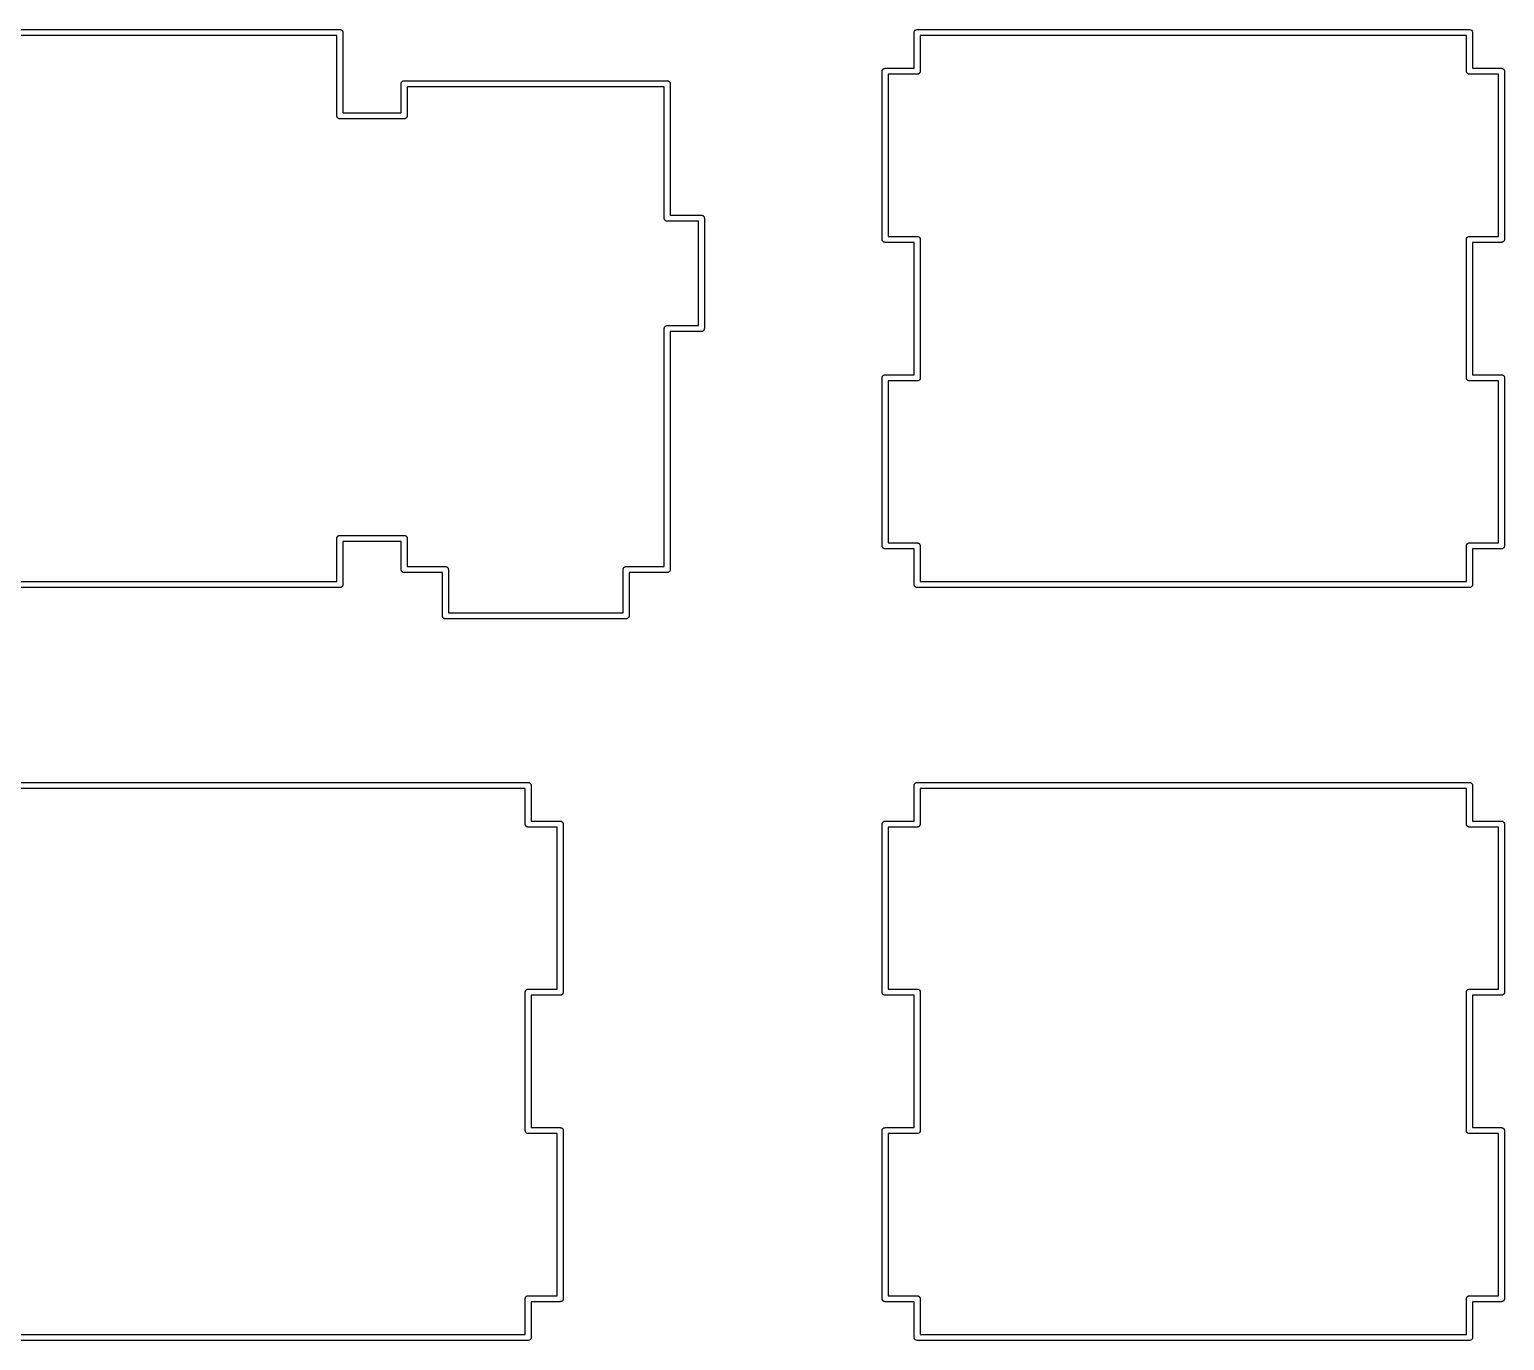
# Model space of a CAD drawing. Extents: x 24 to 395, y -191 to -67.
# Drawn here: x 294.41 to 331.72, y -126.12 to -92.95 of the extents above; entities that cross this region are included whole.
import ezdxf

# ---------------------------------------------------------------- set-up
doc = ezdxf.new("R2010")
doc.units = 0
doc.header["$MEASUREMENT"] = 0
doc.layers.add('BLACK', color=7, linetype='CONTINUOUS')

msp = doc.modelspace()

# ---------------------------------------------------------------- linework, layer by layer
at = {"layer": 'Black'}
for p, q in [((288.29, -92.9513), (302.26, -92.9513)), ((302.184, -93.1037), (288.366, -93.1037)), ((302.184, -95.1357), (302.184, -93.1037)), ((302.26, -92.9513), (302.267, -92.9525)), ((302.267, -92.9525), (302.273, -92.9525)), ((302.273, -92.9525), (302.279, -92.9547)), ((302.279, -92.9547), (302.286, -92.9559)), ((302.286, -92.9559), (302.292, -92.9592)), ((302.292, -92.9592), (302.298, -92.9615)), ((302.298, -92.9615), (302.303, -92.9658)), ((302.303, -92.9658), (302.309, -92.9691)), ((302.309, -92.9691), (302.313, -92.9742)), ((302.313, -92.9742), (302.318, -92.9785)), ((302.318, -92.9785), (302.322, -92.9843)), ((302.322, -92.9843), (302.326, -92.9894)), ((302.326, -92.9894), (302.328, -92.9957)), ((302.328, -92.9957), (302.332, -93.0014)), ((302.332, -93.0014), (302.333, -93.008)), ((302.333, -93.008), (302.335, -93.0143)), ((302.335, -93.0143), (302.335, -93.0209)), ((302.335, -93.0209), (302.336, -93.0275)), ((302.336, -93.0275), (302.336, -95.0595)), ((316.79, -93.0143), (316.799, -92.9894)), ((316.79, -93.0407), (316.79, -93.0143)), ((316.79, -93.0408), (316.79, -93.0407)), ((316.79, -93.9329), (316.79, -93.0408)), ((316.799, -92.9894), (316.816, -92.9691)), ((316.816, -92.9691), (316.839, -92.9559)), ((316.839, -92.9559), (316.865, -92.9513)), ((316.865, -92.9513), (330.835, -92.9513)), ((316.94, -93.1037), (316.94, -94.0079)), ((330.76, -93.1037), (316.94, -93.1037)), ((330.76, -94.0079), (330.76, -93.1037)), ((330.835, -92.9513), (330.861, -92.9559)), ((330.861, -92.9559), (330.884, -92.9691)), ((330.884, -92.9691), (330.901, -92.9894)), ((330.901, -92.9894), (330.91, -93.0143)), ((330.91, -93.0143), (330.91, -93.0407)), ((330.91, -93.0407), (330.91, -93.0408)), ((330.91, -93.0408), (330.91, -93.9329)), ((315.977, -94.0079), (315.978, -94.0015)), ((315.977, -98.2624), (315.977, -94.0079)), ((315.978, -93.9949), (315.981, -93.9887)), ((315.978, -94.0015), (315.978, -93.9949)), ((315.981, -93.9887), (315.982, -93.9823)), ((315.982, -93.9823), (315.985, -93.9766)), ((315.985, -93.9766), (315.987, -93.9704)), ((315.987, -93.9704), (315.991, -93.9654)), ((315.991, -93.9654), (315.995, -93.9597)), ((315.995, -93.9597), (316, -93.9555)), ((316, -93.9555), (316.004, -93.9505)), ((316.004, -93.9505), (316.01, -93.9472)), ((316.01, -93.9472), (316.015, -93.943)), ((316.015, -93.943), (316.021, -93.9407)), ((316.021, -93.9407), (316.027, -93.9375)), ((316.027, -93.9375), (316.033, -93.9363)), ((316.033, -93.9363), (316.039, -93.9341)), ((316.039, -93.9341), (316.046, -93.9341)), ((316.046, -93.9341), (316.052, -93.9329)), ((316.052, -93.9329), (316.79, -93.9329)), ((316.935, -94.0336), (316.932, -94.0393)), ((316.937, -94.0271), (316.935, -94.0336)), ((316.939, -94.021), (316.937, -94.0271)), ((316.94, -94.0079), (316.939, -94.0144)), ((316.939, -94.0144), (316.939, -94.021)), ((330.761, -94.0144), (330.76, -94.0079)), ((330.761, -94.021), (330.761, -94.0144)), ((330.763, -94.0271), (330.761, -94.021)), ((330.765, -94.0336), (330.763, -94.0271)), ((330.768, -94.0393), (330.765, -94.0336)), ((330.91, -93.9329), (331.648, -93.9329)), ((331.648, -93.9329), (331.654, -93.9341)), ((331.654, -93.9341), (331.661, -93.9341)), ((331.661, -93.9341), (331.667, -93.9363)), ((331.667, -93.9363), (331.673, -93.9375)), ((331.673, -93.9375), (331.679, -93.9407)), ((331.679, -93.9407), (331.685, -93.943)), ((331.685, -93.943), (331.69, -93.9472)), ((331.69, -93.9472), (331.696, -93.9505)), ((331.696, -93.9505), (331.7, -93.9555)), ((331.7, -93.9555), (331.705, -93.9597)), ((331.705, -93.9597), (331.709, -93.9654)), ((331.709, -93.9654), (331.713, -93.9704)), ((331.713, -93.9704), (331.715, -93.9766)), ((331.715, -93.9766), (331.718, -93.9823)), ((331.718, -93.9823), (331.719, -93.9887)), ((331.719, -93.9887), (331.722, -93.9949)), ((331.722, -93.9949), (331.722, -94.0015)), ((331.722, -94.0015), (331.723, -94.0079)), ((331.723, -94.0079), (331.723, -98.2624)), ((303.809, -94.3229), (303.811, -94.3163)), ((303.809, -95.0595), (303.809, -94.3229)), ((303.811, -94.3097), (303.813, -94.3034)), ((303.811, -94.3163), (303.811, -94.3097)), ((303.813, -94.3034), (303.814, -94.2968)), ((303.814, -94.2968), (303.817, -94.2911)), ((303.817, -94.2911), (303.82, -94.2848)), ((303.82, -94.2848), (303.824, -94.2797)), ((303.824, -94.2797), (303.827, -94.2739)), ((303.827, -94.2739), (303.832, -94.2696)), ((303.832, -94.2696), (303.837, -94.2645)), ((303.837, -94.2645), (303.842, -94.2612)), ((303.842, -94.2612), (303.847, -94.2569)), ((303.847, -94.2569), (303.854, -94.2546)), ((303.854, -94.2546), (303.86, -94.2513)), ((303.86, -94.2513), (303.866, -94.2501)), ((303.866, -94.2501), (303.872, -94.2479)), ((303.872, -94.2479), (303.879, -94.2479)), ((303.879, -94.2479), (303.886, -94.2467)), ((303.886, -94.2467), (310.54, -94.2467)), ((310.464, -94.3991), (303.962, -94.3991)), ((303.962, -94.3991), (303.962, -95.1357)), ((310.464, -97.7265), (310.464, -94.3991)), ((310.54, -94.2467), (310.547, -94.2479)), ((310.547, -94.2479), (310.554, -94.2479)), ((310.554, -94.2479), (310.56, -94.2501)), ((310.56, -94.2501), (310.566, -94.2513)), ((310.566, -94.2513), (310.572, -94.2546)), ((310.572, -94.2546), (310.578, -94.2569)), ((310.578, -94.2569), (310.584, -94.2612)), ((310.584, -94.2612), (310.589, -94.2645)), ((310.589, -94.2645), (310.594, -94.2696)), ((310.594, -94.2696), (310.599, -94.2739)), ((310.599, -94.2739), (310.602, -94.2797)), ((310.602, -94.2797), (310.606, -94.2848)), ((310.606, -94.2848), (310.609, -94.2911)), ((310.609, -94.2911), (310.612, -94.2968)), ((310.612, -94.2968), (310.613, -94.3034)), ((310.613, -94.3034), (310.615, -94.3097)), ((310.615, -94.3097), (310.615, -94.3163)), ((310.615, -94.3163), (310.617, -94.3229)), ((310.617, -94.3229), (310.617, -97.6503)), ((316.865, -94.0829), (316.127, -94.0829)), ((316.127, -94.0829), (316.127, -98.1874)), ((316.871, -94.0818), (316.865, -94.0829)), ((316.878, -94.0818), (316.871, -94.0818)), ((316.884, -94.0796), (316.878, -94.0818)), ((316.891, -94.0784), (316.884, -94.0796)), ((316.896, -94.0751), (316.891, -94.0784)), ((316.902, -94.0729), (316.896, -94.0751)), ((316.908, -94.0687), (316.902, -94.0729)), ((316.913, -94.0654), (316.908, -94.0687)), ((316.917, -94.0604), (316.913, -94.0654)), ((316.922, -94.0561), (316.917, -94.0604)), ((316.926, -94.0505), (316.922, -94.0561)), ((316.93, -94.0454), (316.926, -94.0505)), ((316.932, -94.0393), (316.93, -94.0454)), ((330.77, -94.0454), (330.768, -94.0393)), ((330.774, -94.0505), (330.77, -94.0454)), ((330.778, -94.0561), (330.774, -94.0505)), ((330.783, -94.0604), (330.778, -94.0561)), ((330.787, -94.0654), (330.783, -94.0604)), ((330.792, -94.0687), (330.787, -94.0654)), ((330.797, -94.0729), (330.792, -94.0687)), ((330.804, -94.0751), (330.797, -94.0729)), ((330.809, -94.0784), (330.804, -94.0751)), ((330.816, -94.0796), (330.809, -94.0784)), ((330.822, -94.0818), (330.816, -94.0796)), ((330.829, -94.0818), (330.822, -94.0818)), ((330.835, -94.0829), (330.829, -94.0818)), ((331.573, -94.0829), (330.835, -94.0829)), ((331.573, -98.1874), (331.573, -94.0829)), ((302.185, -95.1423), (302.184, -95.1357)), ((302.185, -95.1489), (302.185, -95.1423)), ((302.187, -95.1552), (302.185, -95.1489)), ((302.188, -95.1618), (302.187, -95.1552)), ((302.336, -95.0595), (303.809, -95.0595)), ((303.958, -95.1552), (303.957, -95.1618)), ((303.961, -95.1489), (303.958, -95.1552)), ((303.962, -95.1357), (303.961, -95.1423)), ((303.961, -95.1423), (303.961, -95.1489)), ((302.192, -95.1675), (302.188, -95.1618)), ((302.194, -95.1738), (302.192, -95.1675)), ((302.198, -95.1789), (302.194, -95.1738)), ((302.202, -95.1847), (302.198, -95.1789)), ((302.207, -95.189), (302.202, -95.1847)), ((302.211, -95.1941), (302.207, -95.189)), ((302.217, -95.1974), (302.211, -95.1941)), ((302.222, -95.2017), (302.217, -95.1974)), ((302.228, -95.204), (302.222, -95.2017)), ((302.234, -95.2073), (302.228, -95.204)), ((302.241, -95.2085), (302.234, -95.2073)), ((302.247, -95.2107), (302.241, -95.2085)), ((302.253, -95.2107), (302.247, -95.2107)), ((302.26, -95.2119), (302.253, -95.2107)), ((303.886, -95.2119), (302.26, -95.2119)), ((303.892, -95.2107), (303.886, -95.2119)), ((303.899, -95.2107), (303.892, -95.2107)), ((303.905, -95.2085), (303.899, -95.2107)), ((303.912, -95.2073), (303.905, -95.2085)), ((303.917, -95.204), (303.912, -95.2073)), ((303.924, -95.2017), (303.917, -95.204)), ((303.929, -95.1974), (303.924, -95.2017)), ((303.935, -95.1941), (303.929, -95.1974)), ((303.939, -95.189), (303.935, -95.1941)), ((303.944, -95.1847), (303.939, -95.189)), ((303.947, -95.1789), (303.944, -95.1847)), ((303.952, -95.1738), (303.947, -95.1789)), ((303.954, -95.1675), (303.952, -95.1738)), ((303.957, -95.1618), (303.954, -95.1675)), ((310.465, -97.7331), (310.464, -97.7265)), ((310.465, -97.7397), (310.465, -97.7331)), ((310.468, -97.746), (310.465, -97.7397)), ((310.469, -97.7526), (310.468, -97.746)), ((310.472, -97.7583), (310.469, -97.7526)), ((310.474, -97.7646), (310.472, -97.7583)), ((310.479, -97.7697), (310.474, -97.7646)), ((310.617, -97.6503), (311.404, -97.6503)), ((311.404, -97.6503), (311.411, -97.6515)), ((311.411, -97.6515), (311.417, -97.6515)), ((311.417, -97.6515), (311.423, -97.6537)), ((311.423, -97.6537), (311.43, -97.6549)), ((311.43, -97.6549), (311.436, -97.6582)), ((311.436, -97.6582), (311.442, -97.6605)), ((311.442, -97.6605), (311.447, -97.6648)), ((311.447, -97.6648), (311.453, -97.6681)), ((311.453, -97.6681), (311.457, -97.6732)), ((311.457, -97.6732), (311.462, -97.6775)), ((311.462, -97.6775), (311.466, -97.6833)), ((311.466, -97.6833), (311.47, -97.6884)), ((311.47, -97.6884), (311.472, -97.6947)), ((311.472, -97.6947), (311.476, -97.7004)), ((311.476, -97.7004), (311.477, -97.707)), ((311.477, -97.707), (311.479, -97.7133)), ((311.479, -97.7133), (311.479, -97.7199)), ((311.479, -97.7199), (311.48, -97.7265)), ((311.48, -97.7265), (311.48, -100.52)), ((310.482, -97.7755), (310.479, -97.7697)), ((310.487, -97.7798), (310.482, -97.7755)), ((310.491, -97.7849), (310.487, -97.7798)), ((310.497, -97.7882), (310.491, -97.7849)), ((310.502, -97.7925), (310.497, -97.7882)), ((310.509, -97.7948), (310.502, -97.7925)), ((310.514, -97.7981), (310.509, -97.7948)), ((310.521, -97.7993), (310.514, -97.7981)), ((310.527, -97.8015), (310.521, -97.7993)), ((310.534, -97.8015), (310.527, -97.8015)), ((310.54, -97.8027), (310.534, -97.8015)), ((311.328, -97.8027), (310.54, -97.8027)), ((311.328, -100.444), (311.328, -97.8027)), ((315.978, -98.2689), (315.977, -98.2624)), ((315.978, -98.2755), (315.978, -98.2689)), ((315.981, -98.2816), (315.978, -98.2755)), ((315.982, -98.2881), (315.981, -98.2816)), ((315.985, -98.2938), (315.982, -98.2881)), ((315.987, -98.2999), (315.985, -98.2938)), ((315.991, -98.305), (315.987, -98.2999)), ((315.995, -98.3106), (315.991, -98.305)), ((316, -98.3149), (315.995, -98.3106)), ((316.004, -98.3199), (316, -98.3149)), ((316.01, -98.3232), (316.004, -98.3199)), ((316.015, -98.3274), (316.01, -98.3232)), ((316.021, -98.3296), (316.015, -98.3274)), ((316.027, -98.3329), (316.021, -98.3296)), ((316.033, -98.3341), (316.027, -98.3329)), ((316.039, -98.3363), (316.033, -98.3341)), ((316.046, -98.3363), (316.039, -98.3363)), ((316.052, -98.3374), (316.046, -98.3363)), ((316.789, -98.3374), (316.052, -98.3374)), ((316.127, -98.1874), (316.852, -98.1874)), ((316.789, -101.688), (316.789, -98.3374)), ((316.852, -98.1874), (316.852, -98.1874)), ((316.852, -98.1874), (316.878, -98.1874)), ((316.878, -98.1874), (316.903, -98.1964)), ((316.903, -98.1964), (316.923, -98.2135)), ((316.923, -98.2135), (316.937, -98.2364)), ((316.937, -98.2364), (316.941, -98.2624)), ((316.941, -98.2624), (316.941, -101.763)), ((330.759, -98.2624), (330.763, -98.2364)), ((330.759, -101.763), (330.759, -98.2624)), ((330.763, -98.2364), (330.777, -98.2135)), ((330.777, -98.2135), (330.797, -98.1964)), ((330.797, -98.1964), (330.822, -98.1874)), ((330.822, -98.1874), (330.848, -98.1874)), ((330.848, -98.1874), (330.848, -98.1874)), ((330.848, -98.1874), (331.573, -98.1874)), ((331.648, -98.3374), (330.911, -98.3374)), ((330.911, -98.3374), (330.911, -101.688)), ((331.654, -98.3363), (331.648, -98.3374)), ((331.661, -98.3363), (331.654, -98.3363)), ((331.667, -98.3341), (331.661, -98.3363)), ((331.673, -98.3329), (331.667, -98.3341)), ((331.679, -98.3296), (331.673, -98.3329)), ((331.685, -98.3274), (331.679, -98.3296)), ((331.69, -98.3232), (331.685, -98.3274)), ((331.696, -98.3199), (331.69, -98.3232)), ((331.7, -98.3149), (331.696, -98.3199)), ((331.705, -98.3106), (331.7, -98.3149)), ((331.709, -98.305), (331.705, -98.3106)), ((331.713, -98.2999), (331.709, -98.305)), ((331.715, -98.2938), (331.713, -98.2999)), ((331.718, -98.2881), (331.715, -98.2938)), ((331.719, -98.2816), (331.718, -98.2881)), ((331.722, -98.2755), (331.719, -98.2816)), ((331.723, -98.2624), (331.722, -98.2689)), ((331.722, -98.2689), (331.722, -98.2755)), ((310.464, -100.52), (310.465, -100.514)), ((310.464, -106.54), (310.464, -100.52)), ((310.465, -100.507), (310.468, -100.501)), ((310.465, -100.514), (310.465, -100.507)), ((310.468, -100.501), (310.469, -100.494)), ((310.469, -100.494), (310.472, -100.489)), ((310.472, -100.489), (310.474, -100.482)), ((310.474, -100.482), (310.479, -100.477)), ((310.479, -100.477), (310.482, -100.472)), ((310.482, -100.472), (310.487, -100.467)), ((310.487, -100.467), (310.491, -100.462)), ((310.491, -100.462), (310.497, -100.459)), ((310.497, -100.459), (310.502, -100.455)), ((310.502, -100.455), (310.509, -100.452)), ((310.509, -100.452), (310.514, -100.449)), ((310.514, -100.449), (310.521, -100.448)), ((310.521, -100.448), (310.527, -100.445)), ((310.527, -100.445), (310.534, -100.445)), ((310.534, -100.445), (310.54, -100.444)), ((310.54, -100.444), (311.328, -100.444)), ((311.404, -100.597), (310.617, -100.597)), ((310.617, -100.597), (310.617, -106.617)), ((311.411, -100.596), (311.404, -100.597)), ((311.417, -100.596), (311.411, -100.596)), ((311.423, -100.593), (311.417, -100.596)), ((311.43, -100.592), (311.423, -100.593)), ((311.436, -100.589), (311.43, -100.592)), ((311.442, -100.586), (311.436, -100.589)), ((311.447, -100.582), (311.442, -100.586)), ((311.453, -100.579), (311.447, -100.582)), ((311.457, -100.574), (311.453, -100.579)), ((311.462, -100.569), (311.457, -100.574)), ((311.466, -100.564), (311.462, -100.569)), ((311.47, -100.559), (311.466, -100.564)), ((311.472, -100.552), (311.47, -100.559)), ((311.476, -100.547), (311.472, -100.552)), ((311.477, -100.54), (311.476, -100.547)), ((311.479, -100.534), (311.477, -100.54)), ((311.48, -100.52), (311.479, -100.527)), ((311.479, -100.527), (311.479, -100.534)), ((315.977, -101.763), (315.978, -101.756)), ((315.977, -106.017), (315.977, -101.763)), ((315.978, -101.75), (315.981, -101.743)), ((315.978, -101.756), (315.978, -101.75)), ((315.981, -101.743), (315.982, -101.737)), ((315.982, -101.737), (315.985, -101.731)), ((315.985, -101.731), (315.987, -101.725)), ((315.987, -101.725), (315.991, -101.72)), ((315.991, -101.72), (315.995, -101.714)), ((315.995, -101.714), (316, -101.71)), ((316, -101.71), (316.004, -101.705)), ((316.004, -101.705), (316.01, -101.702)), ((316.01, -101.702), (316.015, -101.698)), ((316.015, -101.698), (316.021, -101.695)), ((316.021, -101.695), (316.027, -101.692)), ((316.027, -101.692), (316.033, -101.691)), ((316.033, -101.691), (316.039, -101.689)), ((316.039, -101.689), (316.046, -101.689)), ((316.046, -101.689), (316.052, -101.688)), ((316.052, -101.688), (316.789, -101.688)), ((316.852, -101.838), (316.127, -101.838)), ((316.127, -101.838), (316.127, -105.942)), ((316.878, -101.838), (316.852, -101.838)), ((316.852, -101.838), (316.852, -101.838)), ((316.903, -101.829), (316.878, -101.838)), ((316.923, -101.812), (316.903, -101.829)), ((316.937, -101.789), (316.923, -101.812)), ((316.941, -101.763), (316.937, -101.789)), ((330.763, -101.789), (330.759, -101.763)), ((330.777, -101.812), (330.763, -101.789)), ((330.797, -101.829), (330.777, -101.812)), ((330.822, -101.838), (330.797, -101.829)), ((330.848, -101.838), (330.822, -101.838)), ((331.573, -101.838), (330.848, -101.838)), ((330.848, -101.838), (330.848, -101.838)), ((330.911, -101.688), (331.648, -101.688)), ((331.573, -105.942), (331.573, -101.838)), ((331.648, -101.688), (331.654, -101.689)), ((331.654, -101.689), (331.661, -101.689)), ((331.661, -101.689), (331.667, -101.691)), ((331.667, -101.691), (331.673, -101.692)), ((331.673, -101.692), (331.679, -101.695)), ((331.679, -101.695), (331.685, -101.698)), ((331.685, -101.698), (331.69, -101.702)), ((331.69, -101.702), (331.696, -101.705)), ((331.696, -101.705), (331.7, -101.71)), ((331.7, -101.71), (331.705, -101.714)), ((331.705, -101.714), (331.709, -101.72)), ((331.709, -101.72), (331.713, -101.725)), ((331.713, -101.725), (331.715, -101.731)), ((331.715, -101.731), (331.718, -101.737)), ((331.718, -101.737), (331.719, -101.743)), ((331.719, -101.743), (331.722, -101.75)), ((331.722, -101.75), (331.722, -101.756)), ((331.722, -101.756), (331.723, -101.763)), ((331.723, -101.763), (331.723, -106.017)), ((302.184, -105.829), (302.185, -105.823)), ((302.184, -106.921), (302.184, -105.829)), ((302.185, -105.816), (302.187, -105.81)), ((302.185, -105.823), (302.185, -105.816)), ((302.187, -105.81), (302.188, -105.803)), ((302.188, -105.803), (302.192, -105.797)), ((302.192, -105.797), (302.194, -105.791)), ((302.194, -105.791), (302.198, -105.786)), ((302.198, -105.786), (302.202, -105.78)), ((302.202, -105.78), (302.207, -105.776)), ((302.207, -105.776), (302.211, -105.771)), ((302.211, -105.771), (302.217, -105.767)), ((302.217, -105.767), (302.222, -105.763)), ((302.222, -105.763), (302.228, -105.761)), ((302.228, -105.761), (302.234, -105.757)), ((302.234, -105.757), (302.241, -105.756)), ((302.241, -105.756), (302.247, -105.754)), ((302.247, -105.754), (302.253, -105.754)), ((302.253, -105.754), (302.26, -105.753)), ((302.26, -105.753), (303.886, -105.753)), ((303.809, -105.905), (302.336, -105.905)), ((302.336, -105.905), (302.336, -106.997)), ((303.809, -106.617), (303.809, -105.905)), ((303.886, -105.753), (303.892, -105.754)), ((303.892, -105.754), (303.899, -105.754)), ((303.899, -105.754), (303.905, -105.756)), ((303.905, -105.756), (303.912, -105.757)), ((303.912, -105.757), (303.917, -105.761)), ((303.917, -105.761), (303.924, -105.763)), ((303.924, -105.763), (303.929, -105.767)), ((303.929, -105.767), (303.935, -105.771)), ((303.935, -105.771), (303.939, -105.776)), ((303.939, -105.776), (303.944, -105.78)), ((303.944, -105.78), (303.947, -105.786)), ((303.947, -105.786), (303.952, -105.791)), ((303.952, -105.791), (303.954, -105.797)), ((303.954, -105.797), (303.957, -105.803)), ((303.957, -105.803), (303.958, -105.81)), ((303.958, -105.81), (303.961, -105.816)), ((303.961, -105.816), (303.961, -105.823)), ((303.961, -105.823), (303.962, -105.829)), ((303.962, -105.829), (303.962, -106.54)), ((316.127, -105.942), (316.865, -105.942)), ((316.865, -105.942), (316.871, -105.943)), ((316.871, -105.943), (316.878, -105.943)), ((316.878, -105.943), (316.884, -105.945)), ((316.884, -105.945), (316.891, -105.947)), ((316.891, -105.947), (316.896, -105.95)), ((316.896, -105.95), (316.902, -105.952)), ((316.902, -105.952), (316.908, -105.956)), ((316.908, -105.956), (316.913, -105.96)), ((316.913, -105.96), (316.917, -105.965)), ((316.917, -105.965), (316.922, -105.969)), ((316.922, -105.969), (316.926, -105.975)), ((316.926, -105.975), (316.93, -105.98)), ((330.77, -105.98), (330.774, -105.975)), ((330.774, -105.975), (330.778, -105.969)), ((330.778, -105.969), (330.783, -105.965)), ((330.783, -105.965), (330.787, -105.96)), ((330.787, -105.96), (330.792, -105.956)), ((330.792, -105.956), (330.797, -105.952)), ((330.797, -105.952), (330.804, -105.95)), ((330.804, -105.95), (330.809, -105.947)), ((330.809, -105.947), (330.816, -105.945)), ((330.816, -105.945), (330.822, -105.943)), ((330.822, -105.943), (330.829, -105.943)), ((330.829, -105.943), (330.835, -105.942)), ((330.835, -105.942), (331.573, -105.942)), ((315.978, -106.024), (315.977, -106.017)), ((315.978, -106.03), (315.978, -106.024)), ((315.981, -106.036), (315.978, -106.03)), ((315.982, -106.043), (315.981, -106.036)), ((315.985, -106.048), (315.982, -106.043)), ((315.987, -106.055), (315.985, -106.048)), ((315.991, -106.06), (315.987, -106.055)), ((315.995, -106.065), (315.991, -106.06)), ((316, -106.069), (315.995, -106.065)), ((316.004, -106.075), (316, -106.069)), ((316.01, -106.078), (316.004, -106.075)), ((316.015, -106.082), (316.01, -106.078)), ((316.021, -106.084), (316.015, -106.082)), ((316.027, -106.088), (316.021, -106.084)), ((316.033, -106.089), (316.027, -106.088)), ((316.039, -106.091), (316.033, -106.089)), ((316.046, -106.091), (316.039, -106.091)), ((316.052, -106.092), (316.046, -106.091)), ((316.79, -106.092), (316.052, -106.092)), ((316.79, -106.984), (316.79, -106.092)), ((316.93, -105.98), (316.932, -105.986)), ((316.932, -105.986), (316.935, -105.991)), ((316.935, -105.991), (316.937, -105.998)), ((316.937, -105.998), (316.939, -106.004)), ((316.939, -106.004), (316.939, -106.011)), ((316.939, -106.011), (316.94, -106.017)), ((316.94, -106.017), (316.94, -106.921)), ((330.76, -106.017), (330.761, -106.011)), ((330.76, -106.921), (330.76, -106.017)), ((330.761, -106.004), (330.763, -105.998)), ((330.761, -106.011), (330.761, -106.004)), ((330.763, -105.998), (330.765, -105.991)), ((330.765, -105.991), (330.768, -105.986)), ((330.768, -105.986), (330.77, -105.98)), ((331.648, -106.092), (330.91, -106.092)), ((330.91, -106.092), (330.91, -106.984)), ((331.654, -106.091), (331.648, -106.092)), ((331.661, -106.091), (331.654, -106.091)), ((331.667, -106.089), (331.661, -106.091)), ((331.673, -106.088), (331.667, -106.089)), ((331.679, -106.084), (331.673, -106.088)), ((331.685, -106.082), (331.679, -106.084)), ((331.69, -106.078), (331.685, -106.082)), ((331.696, -106.075), (331.69, -106.078)), ((331.7, -106.069), (331.696, -106.075)), ((331.705, -106.065), (331.7, -106.069)), ((331.709, -106.06), (331.705, -106.065)), ((331.713, -106.055), (331.709, -106.06)), ((331.715, -106.048), (331.713, -106.055)), ((331.718, -106.043), (331.715, -106.048)), ((331.719, -106.036), (331.718, -106.043)), ((331.722, -106.03), (331.719, -106.036)), ((331.723, -106.017), (331.722, -106.024)), ((331.722, -106.024), (331.722, -106.03)), ((303.811, -106.623), (303.809, -106.617)), ((303.811, -106.63), (303.811, -106.623)), ((303.813, -106.636), (303.811, -106.63)), ((303.814, -106.643), (303.813, -106.636)), ((303.817, -106.648), (303.814, -106.643)), ((303.82, -106.655), (303.817, -106.648)), ((303.824, -106.66), (303.82, -106.655)), ((303.827, -106.665), (303.824, -106.66)), ((303.832, -106.67), (303.827, -106.665)), ((303.837, -106.675), (303.832, -106.67)), ((303.842, -106.678), (303.837, -106.675)), ((303.847, -106.682), (303.842, -106.678)), ((303.854, -106.685), (303.847, -106.682)), ((303.86, -106.688), (303.854, -106.685)), ((303.866, -106.689), (303.86, -106.688)), ((303.872, -106.692), (303.866, -106.689)), ((303.879, -106.692), (303.872, -106.692)), ((303.886, -106.693), (303.879, -106.692)), ((304.851, -106.693), (303.886, -106.693)), ((303.962, -106.54), (304.927, -106.54)), ((304.851, -107.785), (304.851, -106.693)), ((304.927, -106.54), (304.934, -106.541)), ((304.934, -106.541), (304.94, -106.541)), ((304.94, -106.541), (304.946, -106.544)), ((304.946, -106.544), (304.953, -106.545)), ((304.953, -106.545), (304.959, -106.548)), ((304.959, -106.548), (304.965, -106.551)), ((304.965, -106.551), (304.97, -106.555)), ((304.97, -106.555), (304.976, -106.558)), ((304.976, -106.558), (304.98, -106.563)), ((304.98, -106.563), (304.985, -106.568)), ((304.985, -106.568), (304.989, -106.573)), ((304.989, -106.573), (304.993, -106.578)), ((304.993, -106.578), (304.995, -106.585)), ((304.995, -106.585), (304.999, -106.59)), ((304.999, -106.59), (305, -106.597)), ((305, -106.597), (305.002, -106.603)), ((305.002, -106.603), (305.002, -106.61)), ((305.002, -106.61), (305.003, -106.617)), ((305.003, -106.617), (305.003, -107.709)), ((309.423, -106.617), (309.424, -106.61)), ((309.423, -107.709), (309.423, -106.617)), ((309.424, -106.603), (309.426, -106.597)), ((309.424, -106.61), (309.424, -106.603)), ((309.426, -106.597), (309.427, -106.59)), ((309.427, -106.59), (309.431, -106.585)), ((309.431, -106.585), (309.433, -106.578)), ((309.433, -106.578), (309.437, -106.573)), ((309.437, -106.573), (309.441, -106.568)), ((309.441, -106.568), (309.446, -106.563)), ((309.446, -106.563), (309.45, -106.558)), ((309.45, -106.558), (309.456, -106.555)), ((309.456, -106.555), (309.461, -106.551)), ((309.461, -106.551), (309.467, -106.548)), ((309.467, -106.548), (309.473, -106.545)), ((309.473, -106.545), (309.48, -106.544)), ((309.48, -106.544), (309.486, -106.541)), ((309.486, -106.541), (309.492, -106.541)), ((309.492, -106.541), (309.499, -106.54)), ((309.499, -106.54), (310.464, -106.54)), ((310.54, -106.693), (309.575, -106.693)), ((309.575, -106.693), (309.575, -107.785)), ((310.547, -106.692), (310.54, -106.693)), ((310.554, -106.692), (310.547, -106.692)), ((310.56, -106.689), (310.554, -106.692)), ((310.566, -106.688), (310.56, -106.689)), ((310.572, -106.685), (310.566, -106.688)), ((310.578, -106.682), (310.572, -106.685)), ((310.584, -106.678), (310.578, -106.682)), ((310.589, -106.675), (310.584, -106.678)), ((310.594, -106.67), (310.589, -106.675)), ((310.599, -106.665), (310.594, -106.67)), ((310.602, -106.66), (310.599, -106.665)), ((310.606, -106.655), (310.602, -106.66)), ((310.609, -106.648), (310.606, -106.655)), ((310.612, -106.643), (310.609, -106.648)), ((310.613, -106.636), (310.612, -106.643)), ((310.615, -106.63), (310.613, -106.636)), ((310.617, -106.617), (310.615, -106.623)), ((310.615, -106.623), (310.615, -106.63)), ((302.26, -107.074), (288.29, -107.074)), ((288.366, -106.921), (302.184, -106.921)), ((302.267, -107.073), (302.26, -107.074)), ((302.273, -107.073), (302.267, -107.073)), ((302.279, -107.07), (302.273, -107.073)), ((302.286, -107.069), (302.279, -107.07)), ((302.292, -107.066), (302.286, -107.069)), ((302.298, -107.063), (302.292, -107.066)), ((302.303, -107.059), (302.298, -107.063)), ((302.309, -107.056), (302.303, -107.059)), ((302.313, -107.051), (302.309, -107.056)), ((302.318, -107.046), (302.313, -107.051)), ((302.322, -107.041), (302.318, -107.046)), ((302.326, -107.036), (302.322, -107.041)), ((302.328, -107.029), (302.326, -107.036)), ((302.332, -107.024), (302.328, -107.029)), ((302.333, -107.017), (302.332, -107.024)), ((302.335, -107.011), (302.333, -107.017)), ((302.336, -106.997), (302.335, -107.004)), ((302.335, -107.004), (302.335, -107.011)), ((316.79, -107.011), (316.79, -106.984)), ((316.79, -106.984), (316.79, -106.984)), ((316.799, -107.036), (316.79, -107.011)), ((316.816, -107.056), (316.799, -107.036)), ((316.839, -107.069), (316.816, -107.056)), ((316.865, -107.074), (316.839, -107.069)), ((330.835, -107.074), (316.865, -107.074)), ((316.94, -106.921), (330.76, -106.921)), ((330.861, -107.069), (330.835, -107.074)), ((330.884, -107.056), (330.861, -107.069)), ((330.901, -107.036), (330.884, -107.056)), ((330.91, -107.011), (330.901, -107.036)), ((330.91, -106.984), (330.91, -106.984)), ((330.91, -106.984), (330.91, -107.011)), ((304.852, -107.791), (304.851, -107.785)), ((304.852, -107.798), (304.852, -107.791)), ((304.854, -107.804), (304.852, -107.798)), ((304.855, -107.811), (304.854, -107.804)), ((304.859, -107.817), (304.855, -107.811)), ((304.861, -107.823), (304.859, -107.817)), ((304.865, -107.828), (304.861, -107.823)), ((304.869, -107.834), (304.865, -107.828)), ((304.874, -107.838), (304.869, -107.834)), ((304.878, -107.843), (304.874, -107.838)), ((304.884, -107.847), (304.878, -107.843)), ((305.003, -107.709), (309.423, -107.709)), ((309.548, -107.843), (309.542, -107.847)), ((309.552, -107.838), (309.548, -107.843)), ((309.557, -107.834), (309.552, -107.838)), ((309.561, -107.828), (309.557, -107.834)), ((309.565, -107.823), (309.561, -107.828)), ((309.567, -107.817), (309.565, -107.823)), ((309.571, -107.811), (309.567, -107.817)), ((309.572, -107.804), (309.571, -107.811)), ((309.574, -107.798), (309.572, -107.804)), ((309.575, -107.785), (309.574, -107.791)), ((309.574, -107.791), (309.574, -107.798)), ((304.889, -107.851), (304.884, -107.847)), ((304.895, -107.853), (304.889, -107.851)), ((304.901, -107.857), (304.895, -107.853)), ((304.908, -107.858), (304.901, -107.857)), ((304.914, -107.86), (304.908, -107.858)), ((304.92, -107.86), (304.914, -107.86)), ((304.927, -107.861), (304.92, -107.86)), ((309.499, -107.861), (304.927, -107.861)), ((309.506, -107.86), (309.499, -107.861)), ((309.512, -107.86), (309.506, -107.86)), ((309.518, -107.858), (309.512, -107.86)), ((309.525, -107.857), (309.518, -107.858)), ((309.531, -107.853), (309.525, -107.857)), ((309.537, -107.851), (309.531, -107.853)), ((309.542, -107.847), (309.537, -107.851)), ((293.053, -112.001), (307.022, -112.001)), ((306.947, -112.154), (293.127, -112.154)), ((306.947, -113.058), (306.947, -112.154)), ((307.022, -112.001), (307.049, -112.006)), ((307.049, -112.006), (307.071, -112.019)), ((307.071, -112.019), (307.088, -112.039)), ((307.088, -112.039), (307.098, -112.064)), ((307.098, -112.091), (307.097, -112.091)), ((307.097, -112.091), (307.097, -112.983)), ((307.098, -112.064), (307.098, -112.091)), ((316.79, -112.064), (316.799, -112.039)), ((316.79, -112.091), (316.79, -112.064)), ((316.79, -112.983), (316.79, -112.091)), ((316.79, -112.091), (316.79, -112.091)), ((316.799, -112.039), (316.816, -112.019)), ((316.816, -112.019), (316.839, -112.006)), ((316.839, -112.006), (316.865, -112.001)), ((316.865, -112.001), (330.835, -112.001)), ((316.94, -112.154), (316.94, -113.058)), ((330.76, -112.154), (316.94, -112.154)), ((330.76, -113.058), (330.76, -112.154)), ((330.835, -112.001), (330.861, -112.006)), ((330.861, -112.006), (330.884, -112.019)), ((330.884, -112.019), (330.901, -112.039)), ((330.901, -112.039), (330.91, -112.064)), ((330.91, -112.064), (330.91, -112.091)), ((330.91, -112.091), (330.91, -112.091)), ((330.91, -112.091), (330.91, -112.983)), ((306.949, -113.064), (306.947, -113.058)), ((306.949, -113.071), (306.949, -113.064)), ((307.097, -112.983), (307.835, -112.983)), ((307.835, -112.983), (307.842, -112.984)), ((307.842, -112.984), (307.848, -112.984)), ((307.848, -112.984), (307.854, -112.986)), ((307.854, -112.986), (307.861, -112.987)), ((307.861, -112.987), (307.867, -112.991)), ((307.867, -112.991), (307.873, -112.993)), ((307.873, -112.993), (307.878, -112.997)), ((307.878, -112.997), (307.884, -113)), ((307.884, -113), (307.888, -113.006)), ((307.888, -113.006), (307.893, -113.01)), ((307.893, -113.01), (307.896, -113.015)), ((307.896, -113.015), (307.9, -113.02)), ((307.9, -113.02), (307.902, -113.027)), ((307.902, -113.027), (307.906, -113.032)), ((307.906, -113.032), (307.907, -113.039)), ((307.907, -113.039), (307.909, -113.045)), ((307.909, -113.045), (307.909, -113.051)), ((307.909, -113.051), (307.91, -113.058)), ((307.91, -113.058), (307.91, -117.312)), ((315.977, -113.058), (315.978, -113.051)), ((315.977, -117.312), (315.977, -113.058)), ((315.978, -113.045), (315.981, -113.039)), ((315.978, -113.051), (315.978, -113.045)), ((315.981, -113.039), (315.982, -113.032)), ((315.982, -113.032), (315.985, -113.027)), ((315.985, -113.027), (315.987, -113.02)), ((315.987, -113.02), (315.991, -113.015)), ((315.991, -113.015), (315.995, -113.01)), ((315.995, -113.01), (316, -113.006)), ((316, -113.006), (316.004, -113)), ((316.004, -113), (316.01, -112.997)), ((316.01, -112.997), (316.015, -112.993)), ((316.015, -112.993), (316.021, -112.991)), ((316.021, -112.991), (316.027, -112.987)), ((316.027, -112.987), (316.033, -112.986)), ((316.033, -112.986), (316.039, -112.984)), ((316.039, -112.984), (316.046, -112.984)), ((316.046, -112.984), (316.052, -112.983)), ((316.052, -112.983), (316.79, -112.983)), ((316.94, -113.058), (316.939, -113.064)), ((316.939, -113.064), (316.939, -113.071)), ((330.761, -113.064), (330.76, -113.058)), ((330.761, -113.071), (330.761, -113.064)), ((330.91, -112.983), (331.648, -112.983)), ((331.648, -112.983), (331.654, -112.984)), ((331.654, -112.984), (331.661, -112.984)), ((331.661, -112.984), (331.667, -112.986)), ((331.667, -112.986), (331.673, -112.987)), ((331.673, -112.987), (331.679, -112.991)), ((331.679, -112.991), (331.685, -112.993)), ((331.685, -112.993), (331.69, -112.997)), ((331.69, -112.997), (331.696, -113)), ((331.696, -113), (331.7, -113.006)), ((331.7, -113.006), (331.705, -113.01)), ((331.705, -113.01), (331.709, -113.015)), ((331.709, -113.015), (331.713, -113.02)), ((331.713, -113.02), (331.715, -113.027)), ((331.715, -113.027), (331.718, -113.032)), ((331.718, -113.032), (331.719, -113.039)), ((331.719, -113.039), (331.722, -113.045)), ((331.722, -113.045), (331.722, -113.051)), ((331.722, -113.051), (331.723, -113.058)), ((331.723, -113.058), (331.723, -117.312)), ((306.951, -113.077), (306.949, -113.071)), ((306.952, -113.084), (306.951, -113.077)), ((306.955, -113.089), (306.952, -113.084)), ((306.958, -113.095), (306.955, -113.089)), ((306.962, -113.1), (306.958, -113.095)), ((306.965, -113.106), (306.962, -113.1)), ((306.97, -113.11), (306.965, -113.106)), ((306.974, -113.115), (306.97, -113.11)), ((306.98, -113.119), (306.974, -113.115)), ((306.985, -113.123), (306.98, -113.119)), ((306.991, -113.125), (306.985, -113.123)), ((306.997, -113.128), (306.991, -113.125)), ((307.003, -113.13), (306.997, -113.128)), ((307.009, -113.132), (307.003, -113.13)), ((307.016, -113.132), (307.009, -113.132)), ((307.022, -113.133), (307.016, -113.132)), ((307.76, -113.133), (307.022, -113.133)), ((307.76, -117.237), (307.76, -113.133)), ((316.865, -113.133), (316.127, -113.133)), ((316.127, -113.133), (316.127, -117.237)), ((316.871, -113.132), (316.865, -113.133)), ((316.878, -113.132), (316.871, -113.132)), ((316.884, -113.13), (316.878, -113.132)), ((316.891, -113.128), (316.884, -113.13)), ((316.896, -113.125), (316.891, -113.128)), ((316.902, -113.123), (316.896, -113.125)), ((316.908, -113.119), (316.902, -113.123)), ((316.913, -113.115), (316.908, -113.119)), ((316.917, -113.11), (316.913, -113.115)), ((316.922, -113.106), (316.917, -113.11)), ((316.926, -113.1), (316.922, -113.106)), ((316.93, -113.095), (316.926, -113.1)), ((316.932, -113.089), (316.93, -113.095)), ((316.935, -113.084), (316.932, -113.089)), ((316.937, -113.077), (316.935, -113.084)), ((316.939, -113.071), (316.937, -113.077)), ((330.763, -113.077), (330.761, -113.071)), ((330.765, -113.084), (330.763, -113.077)), ((330.768, -113.089), (330.765, -113.084)), ((330.77, -113.095), (330.768, -113.089)), ((330.774, -113.1), (330.77, -113.095)), ((330.778, -113.106), (330.774, -113.1)), ((330.783, -113.11), (330.778, -113.106)), ((330.787, -113.115), (330.783, -113.11)), ((330.792, -113.119), (330.787, -113.115)), ((330.797, -113.123), (330.792, -113.119)), ((330.804, -113.125), (330.797, -113.123)), ((330.809, -113.128), (330.804, -113.125)), ((330.816, -113.13), (330.809, -113.128)), ((330.822, -113.132), (330.816, -113.13)), ((330.829, -113.132), (330.822, -113.132)), ((330.835, -113.133), (330.829, -113.132)), ((331.573, -113.133), (330.835, -113.133)), ((331.573, -117.237), (331.573, -113.133)), ((306.946, -117.312), (306.951, -117.286)), ((306.946, -120.813), (306.946, -117.312)), ((306.951, -117.286), (306.964, -117.263)), ((306.964, -117.263), (306.984, -117.246)), ((306.984, -117.246), (307.009, -117.237)), ((307.009, -117.237), (307.036, -117.237)), ((307.036, -117.237), (307.036, -117.237)), ((307.036, -117.237), (307.76, -117.237)), ((307.835, -117.387), (307.099, -117.387)), ((307.099, -117.387), (307.099, -120.738)), ((307.842, -117.386), (307.835, -117.387)), ((307.848, -117.386), (307.842, -117.386)), ((307.854, -117.384), (307.848, -117.386)), ((307.861, -117.383), (307.854, -117.384)), ((307.867, -117.38), (307.861, -117.383)), ((307.873, -117.377), (307.867, -117.38)), ((307.878, -117.373), (307.873, -117.377)), ((307.884, -117.37), (307.878, -117.373)), ((307.888, -117.365), (307.884, -117.37)), ((307.893, -117.361), (307.888, -117.365)), ((307.896, -117.355), (307.893, -117.361)), ((307.9, -117.35), (307.896, -117.355)), ((307.902, -117.344), (307.9, -117.35)), ((307.906, -117.338), (307.902, -117.344)), ((307.907, -117.332), (307.906, -117.338)), ((307.909, -117.325), (307.907, -117.332)), ((307.91, -117.312), (307.909, -117.319)), ((307.909, -117.319), (307.909, -117.325)), ((315.978, -117.319), (315.977, -117.312)), ((315.978, -117.325), (315.978, -117.319)), ((315.981, -117.332), (315.978, -117.325)), ((315.982, -117.338), (315.981, -117.332)), ((315.985, -117.344), (315.982, -117.338)), ((315.987, -117.35), (315.985, -117.344)), ((315.991, -117.355), (315.987, -117.35)), ((315.995, -117.361), (315.991, -117.355)), ((316, -117.365), (315.995, -117.361)), ((316.004, -117.37), (316, -117.365)), ((316.01, -117.373), (316.004, -117.37)), ((316.015, -117.377), (316.01, -117.373)), ((316.021, -117.38), (316.015, -117.377)), ((316.027, -117.383), (316.021, -117.38)), ((316.033, -117.384), (316.027, -117.383)), ((316.039, -117.386), (316.033, -117.384)), ((316.046, -117.386), (316.039, -117.386)), ((316.052, -117.387), (316.046, -117.386)), ((316.789, -117.387), (316.052, -117.387)), ((316.127, -117.237), (316.852, -117.237)), ((316.789, -120.738), (316.789, -117.387)), ((316.852, -117.237), (316.852, -117.237)), ((316.852, -117.237), (316.878, -117.237)), ((316.878, -117.237), (316.903, -117.246)), ((316.903, -117.246), (316.923, -117.263)), ((316.923, -117.263), (316.937, -117.286)), ((316.937, -117.286), (316.941, -117.312)), ((316.941, -117.312), (316.941, -120.813)), ((330.759, -117.312), (330.763, -117.286)), ((330.759, -120.813), (330.759, -117.312)), ((330.763, -117.286), (330.777, -117.263)), ((330.777, -117.263), (330.797, -117.246)), ((330.797, -117.246), (330.822, -117.237)), ((330.822, -117.237), (330.848, -117.237)), ((330.848, -117.237), (330.848, -117.237)), ((330.848, -117.237), (331.573, -117.237)), ((331.648, -117.387), (330.911, -117.387)), ((330.911, -117.387), (330.911, -120.738)), ((331.654, -117.386), (331.648, -117.387)), ((331.661, -117.386), (331.654, -117.386)), ((331.667, -117.384), (331.661, -117.386)), ((331.673, -117.383), (331.667, -117.384)), ((331.679, -117.38), (331.673, -117.383)), ((331.685, -117.377), (331.679, -117.38)), ((331.69, -117.373), (331.685, -117.377)), ((331.696, -117.37), (331.69, -117.373)), ((331.7, -117.365), (331.696, -117.37)), ((331.705, -117.361), (331.7, -117.365)), ((331.709, -117.355), (331.705, -117.361)), ((331.713, -117.35), (331.709, -117.355)), ((331.715, -117.344), (331.713, -117.35)), ((331.718, -117.338), (331.715, -117.344)), ((331.719, -117.332), (331.718, -117.338)), ((331.722, -117.325), (331.719, -117.332)), ((331.723, -117.312), (331.722, -117.319)), ((331.722, -117.319), (331.722, -117.325)), ((306.951, -120.839), (306.946, -120.813)), ((306.964, -120.862), (306.951, -120.839)), ((306.984, -120.879), (306.964, -120.862)), ((307.009, -120.888), (306.984, -120.879)), ((307.036, -120.888), (307.009, -120.888)), ((307.76, -120.888), (307.036, -120.888)), ((307.036, -120.888), (307.036, -120.888)), ((307.099, -120.738), (307.835, -120.738)), ((307.76, -124.992), (307.76, -120.888)), ((307.835, -120.738), (307.842, -120.739)), ((307.842, -120.739), (307.848, -120.739)), ((307.848, -120.739), (307.854, -120.741)), ((307.854, -120.741), (307.861, -120.742)), ((307.861, -120.742), (307.867, -120.745)), ((307.867, -120.745), (307.873, -120.748)), ((307.873, -120.748), (307.878, -120.752)), ((307.878, -120.752), (307.884, -120.755)), ((307.884, -120.755), (307.888, -120.76)), ((307.888, -120.76), (307.893, -120.764)), ((307.893, -120.764), (307.896, -120.77)), ((307.896, -120.77), (307.9, -120.775)), ((307.9, -120.775), (307.902, -120.781)), ((307.902, -120.781), (307.906, -120.787)), ((307.906, -120.787), (307.907, -120.793)), ((307.907, -120.793), (307.909, -120.8)), ((307.909, -120.8), (307.909, -120.806)), ((307.909, -120.806), (307.91, -120.813)), ((307.91, -120.813), (307.91, -125.067)), ((315.977, -120.813), (315.978, -120.806)), ((315.977, -125.067), (315.977, -120.813)), ((315.978, -120.8), (315.981, -120.793)), ((315.978, -120.806), (315.978, -120.8)), ((315.981, -120.793), (315.982, -120.787)), ((315.982, -120.787), (315.985, -120.781)), ((315.985, -120.781), (315.987, -120.775)), ((315.987, -120.775), (315.991, -120.77)), ((315.991, -120.77), (315.995, -120.764)), ((315.995, -120.764), (316, -120.76)), ((316, -120.76), (316.004, -120.755)), ((316.004, -120.755), (316.01, -120.752)), ((316.01, -120.752), (316.015, -120.748)), ((316.015, -120.748), (316.021, -120.745)), ((316.021, -120.745), (316.027, -120.742)), ((316.027, -120.742), (316.033, -120.741)), ((316.033, -120.741), (316.039, -120.739)), ((316.039, -120.739), (316.046, -120.739)), ((316.046, -120.739), (316.052, -120.738)), ((316.052, -120.738), (316.789, -120.738)), ((316.852, -120.888), (316.127, -120.888)), ((316.127, -120.888), (316.127, -124.992)), ((316.878, -120.888), (316.852, -120.888)), ((316.852, -120.888), (316.852, -120.888)), ((316.903, -120.879), (316.878, -120.888)), ((316.923, -120.862), (316.903, -120.879)), ((316.937, -120.839), (316.923, -120.862)), ((316.941, -120.813), (316.937, -120.839)), ((330.763, -120.839), (330.759, -120.813)), ((330.777, -120.862), (330.763, -120.839)), ((330.797, -120.879), (330.777, -120.862)), ((330.822, -120.888), (330.797, -120.879)), ((330.848, -120.888), (330.822, -120.888)), ((331.573, -120.888), (330.848, -120.888)), ((330.848, -120.888), (330.848, -120.888)), ((330.911, -120.738), (331.648, -120.738)), ((331.573, -124.992), (331.573, -120.888)), ((331.648, -120.738), (331.654, -120.739)), ((331.654, -120.739), (331.661, -120.739)), ((331.661, -120.739), (331.667, -120.741)), ((331.667, -120.741), (331.673, -120.742)), ((331.673, -120.742), (331.679, -120.745)), ((331.679, -120.745), (331.685, -120.748)), ((331.685, -120.748), (331.69, -120.752)), ((331.69, -120.752), (331.696, -120.755)), ((331.696, -120.755), (331.7, -120.76)), ((331.7, -120.76), (331.705, -120.764)), ((331.705, -120.764), (331.709, -120.77)), ((331.709, -120.77), (331.713, -120.775)), ((331.713, -120.775), (331.715, -120.781)), ((331.715, -120.781), (331.718, -120.787)), ((331.718, -120.787), (331.719, -120.793)), ((331.719, -120.793), (331.722, -120.8)), ((331.722, -120.8), (331.722, -120.806)), ((331.722, -120.806), (331.723, -120.813)), ((331.723, -120.813), (331.723, -125.067)), ((306.97, -125.015), (306.974, -125.01)), ((306.974, -125.01), (306.98, -125.006)), ((306.98, -125.006), (306.985, -125.002)), ((306.985, -125.002), (306.991, -125)), ((306.991, -125), (306.997, -124.997)), ((306.997, -124.997), (307.003, -124.995)), ((307.003, -124.995), (307.009, -124.993)), ((307.009, -124.993), (307.016, -124.993)), ((307.016, -124.993), (307.022, -124.992)), ((307.022, -124.992), (307.76, -124.992)), ((316.127, -124.992), (316.865, -124.992)), ((316.865, -124.992), (316.871, -124.993)), ((316.871, -124.993), (316.878, -124.993)), ((316.878, -124.993), (316.884, -124.995)), ((316.884, -124.995), (316.891, -124.997)), ((316.891, -124.997), (316.896, -125)), ((316.896, -125), (316.902, -125.002)), ((316.902, -125.002), (316.908, -125.006)), ((316.908, -125.006), (316.913, -125.01)), ((316.913, -125.01), (316.917, -125.015)), ((330.783, -125.015), (330.787, -125.01)), ((330.787, -125.01), (330.792, -125.006)), ((330.792, -125.006), (330.797, -125.002)), ((330.797, -125.002), (330.804, -125)), ((330.804, -125), (330.809, -124.997)), ((330.809, -124.997), (330.816, -124.995)), ((330.816, -124.995), (330.822, -124.993)), ((330.822, -124.993), (330.829, -124.993)), ((330.829, -124.993), (330.835, -124.992)), ((330.835, -124.992), (331.573, -124.992)), ((306.947, -125.067), (306.949, -125.061)), ((306.947, -125.971), (306.947, -125.067)), ((306.949, -125.054), (306.951, -125.048)), ((306.949, -125.061), (306.949, -125.054)), ((306.951, -125.048), (306.952, -125.041)), ((306.952, -125.041), (306.955, -125.036)), ((306.955, -125.036), (306.958, -125.03)), ((306.958, -125.03), (306.962, -125.025)), ((306.962, -125.025), (306.965, -125.019)), ((306.965, -125.019), (306.97, -125.015)), ((307.835, -125.142), (307.097, -125.142)), ((307.097, -125.142), (307.097, -126.034)), ((307.842, -125.141), (307.835, -125.142)), ((307.848, -125.141), (307.842, -125.141)), ((307.854, -125.139), (307.848, -125.141)), ((307.861, -125.138), (307.854, -125.139)), ((307.867, -125.134), (307.861, -125.138)), ((307.873, -125.132), (307.867, -125.134)), ((307.878, -125.128), (307.873, -125.132)), ((307.884, -125.125), (307.878, -125.128)), ((307.888, -125.119), (307.884, -125.125)), ((307.893, -125.115), (307.888, -125.119)), ((307.896, -125.11), (307.893, -125.115)), ((307.9, -125.105), (307.896, -125.11)), ((307.902, -125.098), (307.9, -125.105)), ((307.906, -125.093), (307.902, -125.098)), ((307.907, -125.086), (307.906, -125.093)), ((307.909, -125.08), (307.907, -125.086)), ((307.91, -125.067), (307.909, -125.074)), ((307.909, -125.074), (307.909, -125.08)), ((315.978, -125.074), (315.977, -125.067)), ((315.978, -125.08), (315.978, -125.074)), ((315.981, -125.086), (315.978, -125.08)), ((315.982, -125.093), (315.981, -125.086)), ((315.985, -125.098), (315.982, -125.093)), ((315.987, -125.105), (315.985, -125.098)), ((315.991, -125.11), (315.987, -125.105)), ((315.995, -125.115), (315.991, -125.11)), ((316, -125.119), (315.995, -125.115)), ((316.004, -125.125), (316, -125.119)), ((316.01, -125.128), (316.004, -125.125)), ((316.015, -125.132), (316.01, -125.128)), ((316.021, -125.134), (316.015, -125.132)), ((316.027, -125.138), (316.021, -125.134)), ((316.033, -125.139), (316.027, -125.138)), ((316.039, -125.141), (316.033, -125.139)), ((316.046, -125.141), (316.039, -125.141)), ((316.052, -125.142), (316.046, -125.141)), ((316.79, -125.142), (316.052, -125.142)), ((316.79, -126.034), (316.79, -125.142)), ((316.917, -125.015), (316.922, -125.019)), ((316.922, -125.019), (316.926, -125.025)), ((316.926, -125.025), (316.93, -125.03)), ((316.93, -125.03), (316.932, -125.036)), ((316.932, -125.036), (316.935, -125.041)), ((316.935, -125.041), (316.937, -125.048)), ((316.937, -125.048), (316.939, -125.054)), ((316.939, -125.054), (316.939, -125.061)), ((316.939, -125.061), (316.94, -125.067)), ((316.94, -125.067), (316.94, -125.971)), ((330.76, -125.067), (330.761, -125.061)), ((330.76, -125.971), (330.76, -125.067)), ((330.761, -125.054), (330.763, -125.048)), ((330.761, -125.061), (330.761, -125.054)), ((330.763, -125.048), (330.765, -125.041)), ((330.765, -125.041), (330.768, -125.036)), ((330.768, -125.036), (330.77, -125.03)), ((330.77, -125.03), (330.774, -125.025)), ((330.774, -125.025), (330.778, -125.019)), ((330.778, -125.019), (330.783, -125.015)), ((331.648, -125.142), (330.91, -125.142)), ((330.91, -125.142), (330.91, -126.034)), ((331.654, -125.141), (331.648, -125.142)), ((331.661, -125.141), (331.654, -125.141)), ((331.667, -125.139), (331.661, -125.141)), ((331.673, -125.138), (331.667, -125.139)), ((331.679, -125.134), (331.673, -125.138)), ((331.685, -125.132), (331.679, -125.134)), ((331.69, -125.128), (331.685, -125.132)), ((331.696, -125.125), (331.69, -125.128)), ((331.7, -125.119), (331.696, -125.125)), ((331.705, -125.115), (331.7, -125.119)), ((331.709, -125.11), (331.705, -125.115)), ((331.713, -125.105), (331.709, -125.11)), ((331.715, -125.098), (331.713, -125.105)), ((331.718, -125.093), (331.715, -125.098)), ((331.719, -125.086), (331.718, -125.093)), ((331.722, -125.08), (331.719, -125.086)), ((331.723, -125.067), (331.722, -125.074)), ((331.722, -125.074), (331.722, -125.08)), ((307.022, -126.124), (293.053, -126.124)), ((293.127, -125.971), (306.947, -125.971)), ((307.049, -126.119), (307.022, -126.124)), ((307.071, -126.106), (307.049, -126.119)), ((307.088, -126.086), (307.071, -126.106)), ((307.098, -126.061), (307.088, -126.086)), ((307.097, -126.034), (307.098, -126.034)), ((307.098, -126.034), (307.098, -126.061)), ((316.79, -126.061), (316.79, -126.034)), ((316.79, -126.034), (316.79, -126.034)), ((316.799, -126.086), (316.79, -126.061)), ((316.816, -126.106), (316.799, -126.086)), ((316.839, -126.119), (316.816, -126.106)), ((316.865, -126.124), (316.839, -126.119)), ((330.835, -126.124), (316.865, -126.124)), ((316.94, -125.971), (330.76, -125.971)), ((330.861, -126.119), (330.835, -126.124)), ((330.884, -126.106), (330.861, -126.119)), ((330.901, -126.086), (330.884, -126.106)), ((330.91, -126.061), (330.901, -126.086)), ((330.91, -126.034), (330.91, -126.034)), ((330.91, -126.034), (330.91, -126.061))]:
    msp.add_line(p, q, dxfattribs=at)

doc.saveas('drawing.dxf')
